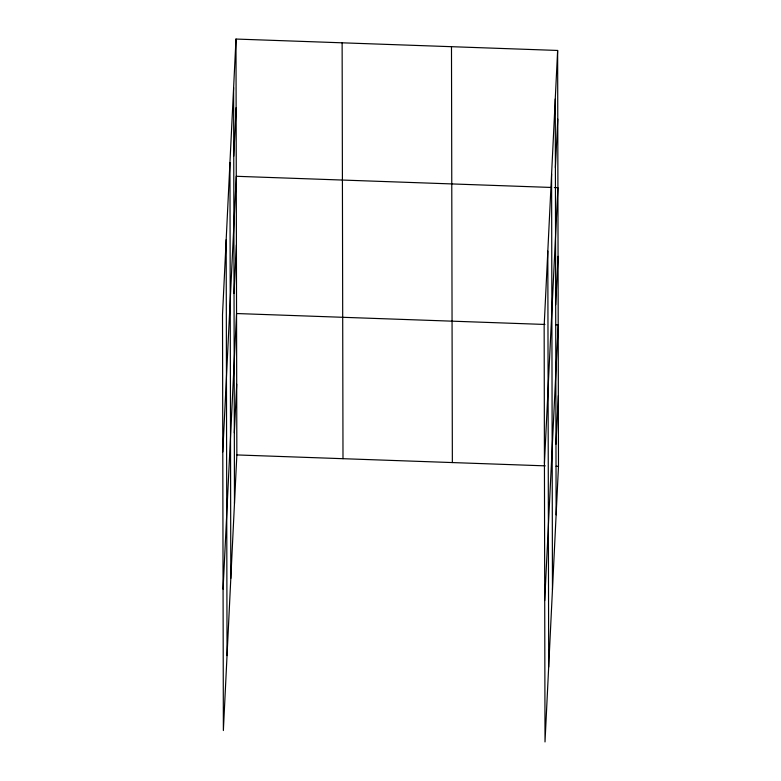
<?xml version="1.0" encoding="UTF-8"?>
<svg xmlns="http://www.w3.org/2000/svg" width="781" height="781" viewBox="0 0 781 781"><rect width="100%" height="100%" fill="white"/><g stroke="black" fill="none" stroke-linecap="round" stroke-linejoin="round"><path stroke-width="1.17" d="M235.989 39.05L222.507 314.675L223.366 730.547L236.848 454.933L235.989 39.05L557.634 50.453L558.493 466.325L545.011 741.95L544.152 326.067L557.634 50.453M233.753 156.2L236.126 107.671M222.79 451.916L236.272 176.291L550.683 187.43M234.036 293.441L236.409 244.912M223.073 589.157L236.555 313.532L544.933 324.457M234.329 432.762L236.702 384.232M555.398 167.603L557.771 119.073M544.435 463.309L557.917 187.684L554.295 187.557M555.682 304.844L558.064 256.305M544.718 600.55L558.2 324.925L555.789 324.847M555.974 444.164L558.347 395.625M236.848 454.933L545.226 465.857M556.082 466.247L558.493 466.325M555.262 98.982L556.121 514.864M551.591 173.919L552.46 589.801M547.813 251.131L548.682 667.013M451.486 46.684L452.355 462.567M342.127 42.809L342.996 458.691M233.607 87.579L234.476 503.462M229.946 162.526L230.805 578.399M226.168 239.728L227.037 655.61"/></g></svg>
